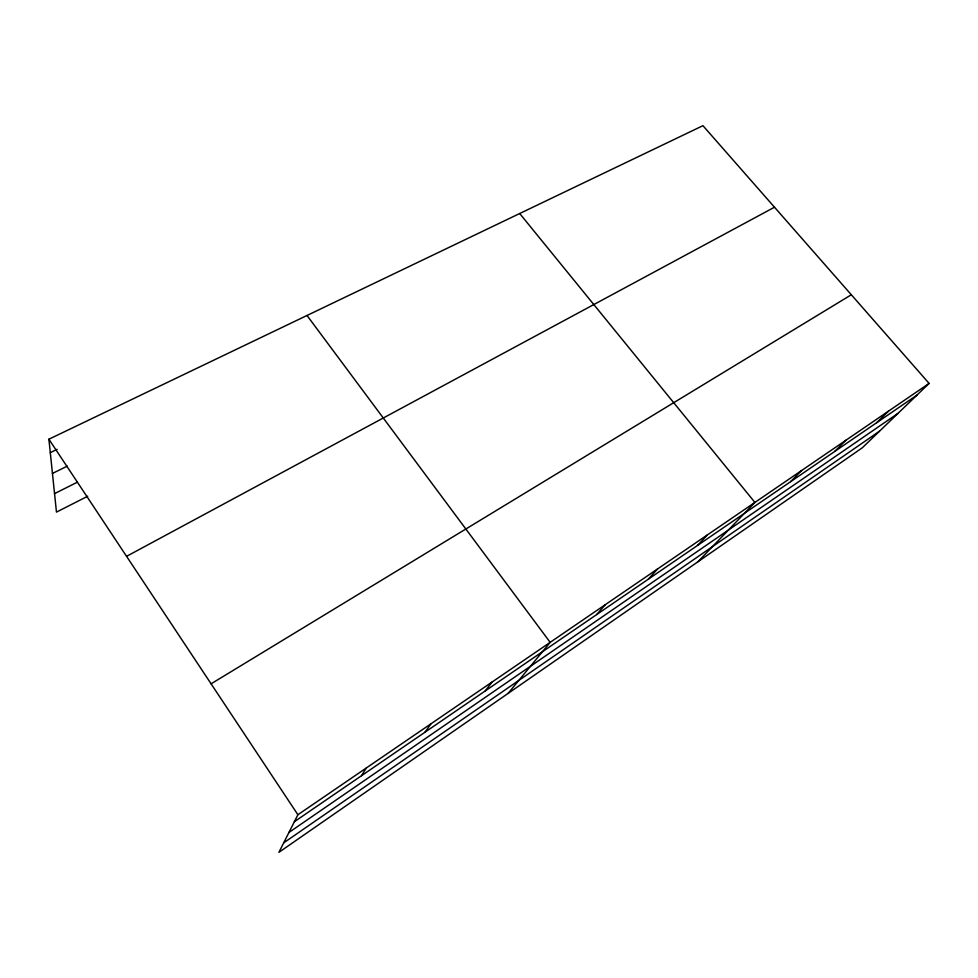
<?xml version="1.0" encoding="UTF-8"?>
<svg xmlns="http://www.w3.org/2000/svg" width="978" height="978" viewBox="0 0 978 978"><rect width="100%" height="100%" fill="white"/><g stroke="black" fill="none" stroke-linecap="round" stroke-linejoin="round"><path stroke-width="1.47" d="M929.1 383.4L297.899 814.735L278.913 852.327L862.266 447.814L929.1 383.4L702.938 125.673L48.9 439.208L56.467 512.105L87.714 496.225M361.518 775.701L366.298 767.999M425.063 732.167L430.943 723.818M485.271 690.908L492.142 681.996M508.047 693.451L550.162 642.35L307.006 315.478M596.702 614.551L605.235 604.71M648.365 579.147L657.595 568.939M697.571 545.431L707.424 534.88M697.913 561.788L754.906 502.435L519.697 213.51M790.64 481.653L801.557 470.565M834.674 451.481L846.031 440.161M876.74 422.655L888.501 411.139M283.693 842.865L879.466 431.237M288.938 832.474L898.048 413.327M294.378 821.716L916.985 395.088M211.089 683.818L851.325 294.769M126.565 556.335L774.49 207.214M54.548 493.621L77.323 482.215M52.457 473.438L67.323 466.115M50.294 452.655L57.115 449.342M48.9 439.208L297.899 814.735"/></g></svg>
